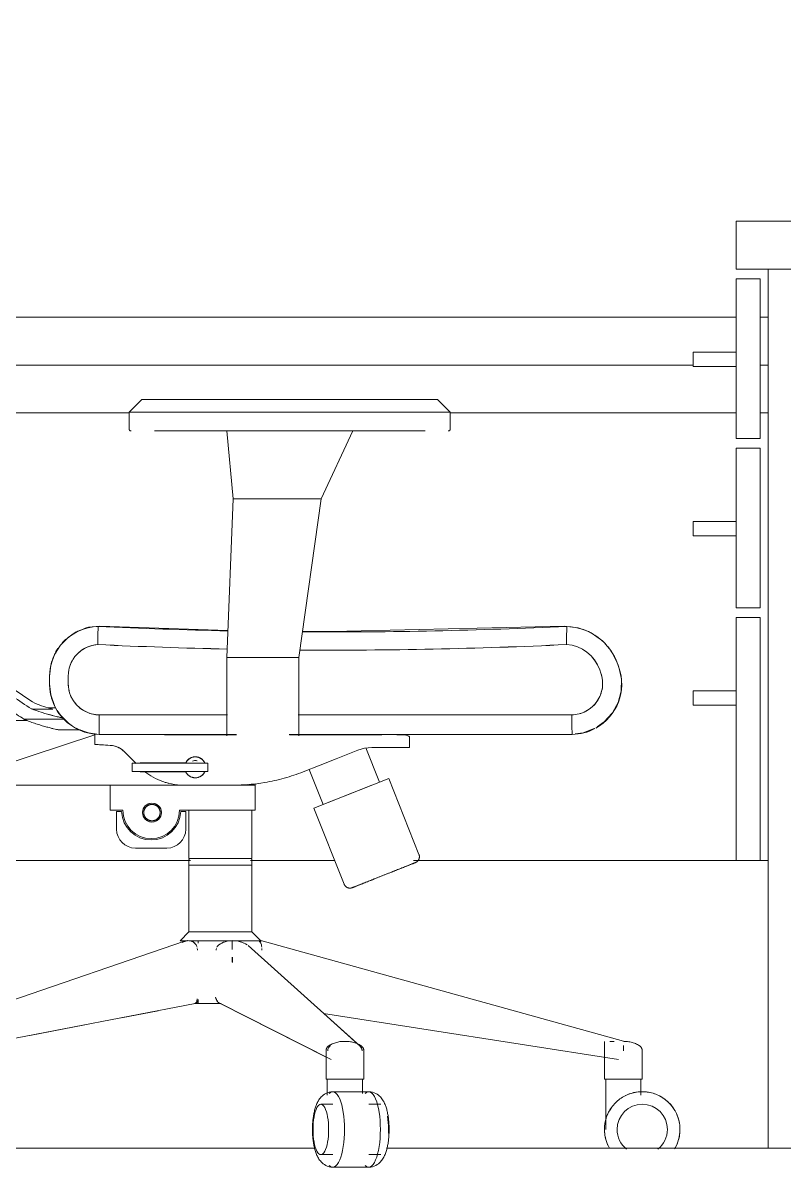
# Model space of a CAD drawing. Header units: millimetres. Extents: x -12186 to 152825, y -4386 to 9463.
# Drawn here: x 47400 to 48005, y 14 to 924 of the extents above; entities that cross this region are included whole.
import ezdxf

# ---------------------------------------------------------------- set-up
doc = ezdxf.new("R2010")
doc.units = ezdxf.units.MM
for name, color, linetype, lineweight in [('A-FLOR', 192, 'Continuous', 9), ('G-IMPT', 8, 'Continuous', 5), ('I-FURN', 30, 'Continuous', 5)]:
    doc.layers.add(name, color=color, linetype=linetype, lineweight=lineweight)

# ---------------------------------------------------------------- blocks, each defined once
blk = doc.blocks.new('Office_Desk_861 - 12ZDSK07_dwg-1042884-Section B-B')
at = {"layer": 'G-IMPT'}
for p, q in [((1234.67, 766.61), (472.67, 766.61)), ((472.67, 766.61), (472.67, 728.51)), ((1234.67, 766.61), (472.67, 766.61)), ((472.67, 728.51), (472.67, 766.61)), ((1234.67, 728.51), (472.67, 728.51)), ((491.72, 720.98), (472.67, 720.98)), ((472.67, 593.97), (472.67, 720.98)), ((491.72, 720.98), (472.67, 720.98)), ((472.67, 593.97), (472.67, 720.98)), ((491.72, 720.98), (491.72, 593.97)), ((498.06, 728.51), (498.06, 30)), ((498.06, 30), (498.06, 728.51)), ((472.67, 690.41), (-167.58, 690.41)), ((-167.58, 690.41), (472.67, 690.41)), ((498.06, 690.41), (491.72, 690.41)), ((491.72, 690.41), (498.06, 690.41)), ((438.5, 651.27), (438.5, 662.67)), ((472.67, 662.67), (438.5, 662.67)), ((438.5, 652.31), (-156.96, 652.31)), ((438.5, 651.27), (472.67, 651.27)), ((498.06, 652.31), (491.72, 652.31)), ((-102.1, 614.3), (-9.44, 614.3)), ((245.56, 614.3), (472.67, 614.3)), ((491.72, 614.3), (498.06, 614.3)), ((491.72, 593.97), (472.67, 593.97)), ((491.72, 593.97), (472.67, 593.97)), ((491.72, 586.35), (472.67, 586.35)), ((472.67, 459.37), (472.67, 586.35)), ((491.72, 586.35), (472.67, 586.35)), ((472.67, 459.37), (472.67, 586.35)), ((491.72, 586.35), (491.72, 459.37)), ((438.5, 528.04), (472.67, 528.04)), ((438.5, 528.04), (438.5, 516.67)), ((472.67, 516.67), (438.5, 516.67)), ((472.67, 459.37), (491.72, 459.37)), ((491.72, 459.37), (472.67, 459.37)), ((491.72, 451.75), (472.67, 451.75)), ((472.67, 258.69), (472.67, 451.75)), ((491.72, 451.75), (472.67, 451.75)), ((472.67, 258.69), (472.67, 451.75)), ((491.72, 451.75), (491.72, 258.69)), ((438.5, 382.04), (438.5, 393.41)), ((472.67, 393.41), (438.5, 393.41)), ((438.5, 382.04), (472.67, 382.04)), ((-102.09, 258.69), (39.28, 258.69)), ((86.84, 258.69), (153.81, 258.69)), ((216.34, 258.69), (472.67, 258.69)), ((491.72, 258.69), (472.67, 258.69)), ((491.72, 258.69), (472.67, 258.69)), ((491.72, 258.69), (498.06, 258.69)), ((498.06, 30), (523.36, 30))]:
    blk.add_line(p, q, dxfattribs=at)
blk = doc.blocks.new('Office_Desk_861 - Office_Desk_861-1042890-Section B-B')
blk.add_blockref('Office_Desk_861 - 12ZDSK07_dwg-1042884-Section B-B', (0, 0))
blk = doc.blocks.new('CHR01 - Operating Chair - CHR01 - Operating Chair-942209-Section B-B')
at = {"layer": 'I-FURN'}
for p, q in [((0.56, 625), (-9.44, 615)), ((0.56, 625), (-9.44, 615)), ((0.9, 625), (0.56, 625)), ((0.9, 625), (0.56, 625)), ((0.9, 625), (0.56, 625)), ((10.56, 625), (0.56, 625)), ((10.56, 625), (225.56, 625)), ((235.56, 625), (225.56, 625)), ((235.56, 625), (235.22, 625)), ((235.56, 625), (235.22, 625)), ((235.56, 625), (235.22, 625)), ((245.56, 615), (235.56, 625)), ((-9.44, 615), (-9.44, 601.5)), ((-9.44, 615), (10.56, 615)), ((225.56, 615), (10.56, 615)), ((225.56, 615), (245.56, 615)), ((245.56, 601.5), (245.56, 615)), ((10.56, 600), (225.56, 600)), ((68.06, 600), (73.06, 546.06)), ((143.06, 546.06), (168.21, 600)), ((73.06, 546.1), (68.06, 420)), ((78.06, 546.1), (73.06, 546.1)), ((73.06, 546.06), (78.06, 546.06)), ((78.06, 546.1), (138.06, 546.1)), ((138.06, 546.06), (78.06, 546.06)), ((125.44, 420), (143.06, 546.1)), ((143.06, 546.1), (138.06, 546.1)), ((138.06, 546.06), (143.06, 546.06)), ((-32.76, 445), (68.96, 441.51)), ((120.44, 420), (73.06, 420)), ((73.06, 420), (120.44, 420)), ((365.23, 407.67), (364.35, 410.17)), ((364.37, 410.16), (365.24, 407.67)), ((378.6, 414.84), (379.47, 412.33)), ((379.57, 412.06), (378.69, 414.57)), ((-72.76, 399.14), (-72.76, 405)), ((-72.68, 404.73), (-72.68, 398.89)), ((-57.85, 405.26), (-57.85, 399.4)), ((-57.84, 399.41), (-57.84, 405.28)), ((365.68, 406.26), (365.52, 406.78)), ((-56.76, 392.04), (-56.6, 391.52)), ((-86.39, 379.04), (-70.09, 379.04)), ((-67.68, 380), (-73.38, 380)), ((-33.29, 369.81), (-33.27, 374.38)), ((-33.27, 374.38), (68.59, 374.38)), ((68.59, 374.38), (-33.27, 374.38)), ((124.91, 374.38), (342.07, 374.38)), ((342.08, 374.38), (124.91, 374.38)), ((-162.91, 370), (-90.7, 370)), ((-93.24, 371.11), (-60.95, 371.11)), ((-60.95, 371.11), (-93.13, 371.11)), ((-33.29, 365.56), (-33.29, 369.81)), ((-33.26, 361.85), (-33.29, 365.56)), ((-36.79, 358.57), (-113.32, 333.53)), ((-65.35, 362.48), (-48.35, 362.48)), ((-36.79, 359.59), (-36.79, 350.93)), ((-36.79, 358.57), (-36.79, 350.93)), ((-33.22, 358.87), (-33.26, 361.85)), ((-33.22, 358.87), (75.82, 358.87)), ((26.05, 358.57), (39.72, 358.57)), ((39.72, 358.57), (75.87, 358.57)), ((68.06, 357.8), (68.06, 359.44)), ((117.69, 358.87), (342.38, 358.87)), ((117.89, 358.57), (154.91, 358.57)), ((125.44, 359.44), (125.44, 357.8)), ((154.91, 358.57), (190.28, 358.57)), ((191.21, 358.57), (190.28, 358.57)), ((191.21, 358.57), (190.28, 358.57)), ((203.21, 358.57), (208.21, 358.57)), ((208.38, 358.57), (208.21, 358.57)), ((208.55, 358.57), (208.21, 358.57)), ((213.21, 348.57), (213.21, 357.13)), ((172.12, 346.45), (154.91, 339.6)), ((189.3, 320.99), (178.51, 348.12)), ((190.28, 348.57), (183.2, 348.57)), ((190.28, 348.57), (200.6, 348.57)), ((208.21, 348.57), (200.6, 348.57)), ((208.21, 348.57), (213.21, 348.57)), ((212.54, 348.57), (213.21, 348.57)), ((-3.99, 335.83), (-13.52, 345.36)), ((-6.94, 336.08), (-6.94, 329.41)), ((-6.19, 336.08), (-6.94, 336.08)), ((15.06, 336.08), (-6.94, 336.08)), ((-6.94, 329.41), (15.06, 329.41)), ((-6.94, 329.41), (-6.19, 329.41)), ((-0.69, 336.29), (-0.69, 336.08)), ((17.31, 336.29), (-0.69, 336.29)), ((-0.69, 329.41), (-0.69, 329.21)), ((-0.69, 329.21), (17.31, 329.21)), ((7.9, 325.91), (3.05, 329.29)), ((15.06, 336.08), (31.06, 336.08)), ((31.06, 329.41), (15.06, 329.41)), ((35.31, 336.29), (17.31, 336.29)), ((17.31, 329.21), (35.31, 329.21)), ((53.06, 336.08), (31.06, 336.08)), ((31.06, 329.41), (53.06, 329.41)), ((35.31, 336.08), (35.31, 336.29)), ((35.31, 329.21), (35.31, 329.41)), ((53.06, 329.41), (53.06, 336.08)), ((53.06, 336.08), (53.06, 329.41)), ((133.61, 331.13), (144.7, 303.26)), ((90.56, 318.57), (90.56, 319.57)), ((196.73, 323.95), (137.26, 300.3)), ((220.75, 263.55), (196.73, 323.95)), ((33.98, 318.57), (-113.19, 318.57)), ((-24.44, 318.57), (-24.44, 298.57)), ((39.72, 318.57), (33.98, 318.57)), ((73.28, 318.57), (39.72, 318.57)), ((90.56, 318.57), (73.28, 318.57)), ((90.56, 318.57), (73.28, 318.57)), ((90.56, 298.57), (90.56, 318.57)), ((183.2, 318.57), (139.79, 301.31)), ((-24.44, 298.57), (-14.44, 298.57)), ((-15.42, 297.57), (-19.44, 297.57)), ((-19.44, 297.57), (-19.44, 283.57)), ((30.56, 298.57), (90.56, 298.57)), ((35.56, 297.57), (31.54, 297.57)), ((35.56, 283.57), (35.56, 297.57)), ((38.06, 298.57), (38.06, 260.2)), ((88.06, 260.2), (88.06, 298.57)), ((137.26, 300.3), (161.28, 239.9)), ((-4.44, 268.57), (20.56, 268.57)), ((38.06, 260.2), (63.06, 260.2)), ((38.06, 259.2), (38.06, 255)), ((63.06, 260.2), (88.06, 260.2)), ((88.06, 255), (88.06, 259.2)), ((38.06, 255), (38.06, 202.07)), ((38.06, 255), (63.06, 255)), ((63.06, 255), (38.06, 255)), ((63.06, 255), (88.06, 255)), ((63.06, 255), (88.06, 255)), ((88.06, 202.07), (88.06, 255)), ((38.06, 202.07), (30.99, 195)), ((63.06, 202.07), (38.06, 202.07)), ((88.06, 202.07), (63.06, 202.07)), ((95.13, 195), (88.06, 202.07)), ((-198.52, 114.56), (34.48, 194.56)), ((34.48, 194.56), (-198.52, 114.56)), ((30.99, 195), (36.82, 195)), ((38.05, 195), (63.06, 195)), ((45.44, 192.94), (45.44, 195)), ((63.06, 195), (72.86, 195)), ((72.34, 195), (72.34, 187.89)), ((73.08, 195), (95.13, 195)), ((95.06, 195.01), (383.06, 115.01)), ((95.06, 195.01), (95.06, 194.16)), ((84.97, 191.2), (173.96, 111.2)), ((72.34, 181.99), (72.34, 177.93)), ((72.6, 177.77), (72.6, 181.86)), ((45.44, 145), (45.44, 148.23)), ((-189.98, 100.03), (43.02, 145.03)), ((-15.56, 133.72), (13.57, 139.34)), ((42.55, 145), (63.43, 145)), ((63.64, 145), (42.64, 145)), ((61.96, 145.49), (150.95, 100.49)), ((147.12, 102.43), (62.93, 145)), ((144.93, 137.21), (379.18, 100.61)), ((172.45, 112.56), (145.05, 137.19)), ((-88.37, 119.66), (-44.68, 128.09)), ((368.06, 115), (368.06, 85)), ((372.45, 115), (375.77, 115)), ((383.06, 114.96), (383.06, 115.01)), ((383.06, 107.4), (383.06, 111.67)), ((146.94, 107.38), (146.94, 85)), ((146.94, 102.8), (146.94, 85)), ((176.94, 85), (176.94, 107.38)), ((176.94, 85), (176.94, 107.38)), ((398.06, 85), (398.06, 107.38)), ((146.94, 85), (161.94, 85)), ((147.94, 85), (147.94, 72.35)), ((161.94, 85), (176.94, 85)), ((175.94, 73.53), (175.94, 85)), ((368.06, 85), (383.06, 85)), ((369.06, 85), (369.06, 45)), ((383.06, 85), (398.06, 85)), ((397.06, 72.11), (397.06, 85)), ((147.94, 74.17), (146.7, 73.61)), ((180.85, 75), (152.31, 75)), ((180.85, 75), (175.64, 75)), ((152.31, 65), (142.8, 65)), ((190.36, 65), (180.85, 65)), ((142.8, 25), (152.31, 25)), ((180.85, 25), (190.36, 25)), ((152.31, 15), (180.85, 15))]:
    blk.add_line(p, q, dxfattribs=at)
at = {"layer": 'I-FURN', "flags": 128}
for points in [[(-7.94, 600), (-8, 600), (-8.06, 600), (-8.12, 600.01), (-8.18, 600.02), (-8.24, 600.03), (-8.3, 600.04), (-8.36, 600.06), (-8.41, 600.08), (-8.47, 600.1), (-8.52, 600.12), (-8.58, 600.14), (-8.63, 600.17), (-8.69, 600.2), (-8.74, 600.23), (-8.79, 600.26), (-8.84, 600.3), (-8.88, 600.33), (-8.93, 600.37), (-8.97, 600.41), (-9.02, 600.45), (-9.06, 600.5), (-9.1, 600.54), (-9.13, 600.59), (-9.17, 600.64), (-9.2, 600.69), (-9.23, 600.74), (-9.26, 600.79), (-9.29, 600.85), (-9.32, 600.9), (-9.34, 600.96), (-9.36, 601.01), (-9.38, 601.07), (-9.39, 601.13), (-9.41, 601.19), (-9.42, 601.25), (-9.43, 601.3), (-9.43, 601.36), (-9.44, 601.42)], [(-7.94, 600), (-8, 600), (-8.06, 600), (-8.12, 600.01), (-8.18, 600.02), (-8.24, 600.03), (-8.3, 600.04), (-8.36, 600.06), (-8.41, 600.08), (-8.47, 600.1), (-8.52, 600.12), (-8.58, 600.14), (-8.63, 600.17), (-8.69, 600.2), (-8.74, 600.23), (-8.79, 600.26), (-8.84, 600.3), (-8.88, 600.33), (-8.93, 600.37), (-8.97, 600.41), (-9.02, 600.45), (-9.06, 600.5), (-9.1, 600.54), (-9.13, 600.59), (-9.17, 600.64), (-9.2, 600.69), (-9.23, 600.74), (-9.26, 600.79), (-9.29, 600.85), (-9.32, 600.9), (-9.34, 600.96), (-9.36, 601.01), (-9.38, 601.07), (-9.39, 601.13), (-9.41, 601.19), (-9.42, 601.25), (-9.43, 601.3), (-9.43, 601.36), (-9.44, 601.42)], [(245.56, 601.44), (245.55, 601.38), (245.55, 601.32), (245.54, 601.26), (245.53, 601.2), (245.52, 601.14), (245.5, 601.09), (245.48, 601.03), (245.46, 600.97), (245.44, 600.92), (245.42, 600.86), (245.39, 600.81), (245.36, 600.75), (245.33, 600.7), (245.3, 600.65), (245.26, 600.6), (245.23, 600.56), (245.19, 600.51), (245.15, 600.47), (245.1, 600.42), (245.06, 600.38), (245.02, 600.34), (244.97, 600.31), (244.92, 600.27), (244.87, 600.24), (244.82, 600.21), (244.77, 600.18), (244.71, 600.15), (244.66, 600.12), (244.6, 600.1), (244.55, 600.08), (244.49, 600.06), (244.43, 600.05), (244.37, 600.03), (244.31, 600.02), (244.26, 600.01), (244.2, 600.01), (244.14, 600), (244.08, 600), (244.06, 600)], [(245.56, 601.44), (245.55, 601.38), (245.55, 601.32), (245.54, 601.26), (245.53, 601.2), (245.52, 601.14), (245.5, 601.09), (245.48, 601.03), (245.46, 600.97), (245.44, 600.92), (245.42, 600.86), (245.39, 600.81), (245.36, 600.75), (245.33, 600.7), (245.3, 600.65), (245.26, 600.6), (245.23, 600.56), (245.19, 600.51), (245.15, 600.47), (245.1, 600.42), (245.06, 600.38), (245.02, 600.34), (244.97, 600.31), (244.92, 600.27), (244.87, 600.24), (244.82, 600.21), (244.77, 600.18), (244.71, 600.15), (244.66, 600.12), (244.6, 600.1), (244.55, 600.08), (244.49, 600.06), (244.43, 600.05), (244.37, 600.03), (244.31, 600.02), (244.26, 600.01), (244.2, 600.01), (244.14, 600), (244.08, 600), (244.06, 600)], [(-72.76, 405), (-71.76, 413.9), (-68.8, 422.36), (-64.04, 429.94), (-57.7, 436.27), (-50.12, 441.04), (-41.66, 444), (-32.76, 445)], [(128.4, 440.7), (151.68, 440.63), (336.11, 445)], [(336.11, 445), (347.11, 443.64), (355.34, 440.68)], [(355.59, 440.56), (357.45, 439.62), (366.48, 433.21), (368.93, 430.78)], [(370.7, 428.79), (373.68, 424.78), (378.6, 414.84)], [(68.06, 420), (68.06, 400.54), (68.06, 388.67), (68.06, 381.18), (68.06, 375.89), (68.06, 371.97), (68.06, 369.09), (68.06, 366.85), (68.06, 365.04), (68.06, 363.53), (68.06, 362.18), (68.06, 360.86), (68.06, 359.44), (68.06, 357.8)], [(68.06, 366.62), (68.06, 368.32), (68.06, 370.05), (68.06, 371.93), (68.06, 374.06), (68.06, 376.51), (68.06, 379.18), (68.06, 381.78), (68.06, 384.71), (68.06, 389.79), (68.06, 400.72), (68.06, 420)], [(68.06, 420), (68.23, 420), (68.73, 420), (69.52, 420), (70.56, 420), (71.77, 420), (73.06, 420)], [(120.44, 420), (121.74, 420), (122.94, 420), (123.98, 420), (124.77, 420), (125.27, 420), (125.44, 420)], [(125.44, 357.8), (125.44, 359.44), (125.44, 360.86), (125.44, 362.18), (125.44, 363.53), (125.44, 365.04), (125.44, 366.85), (125.44, 369.09), (125.44, 371.97), (125.44, 375.89), (125.44, 381.18), (125.44, 388.67), (125.44, 400.54), (125.44, 420)], [(125.44, 420), (125.44, 400.72), (125.44, 389.79), (125.44, 384.71), (125.44, 381.78), (125.44, 379.18), (125.44, 376.51), (125.44, 374.06), (125.44, 371.93), (125.44, 370.05), (125.44, 368.32), (125.44, 366.62)], [(379.47, 412.33), (381.52, 403.04), (381.32, 393.53)], [(-67.72, 379.7), (-68.8, 381.78), (-71.76, 390.24), (-72.76, 399.14)], [(381.28, 393.26), (378.87, 384.34), (374.65, 376.45)], [(-54.46, 365.54), (-57.7, 367.86), (-64.04, 374.2), (-66.66, 377.9)], [(374.22, 375.83), (367.94, 368.94), (362.23, 364.8)], [(-35.16, 359.21), (-41.66, 360.14), (-50.12, 363.1), (-51.65, 363.88)], [(359.98, 363.55), (351.16, 360.27), (344.91, 359.27)], [(-13.52, 345.36), (-14.86, 346.56), (-16.32, 347.61)], [(183.2, 348.57), (177.56, 348.03), (172.12, 346.45)], [(43.06, 341.08), (42.73, 341.07), (42.39, 341.05), (42.06, 341.02), (41.73, 340.97), (41.4, 340.91), (41.08, 340.84), (40.76, 340.75), (40.44, 340.65), (40.12, 340.54), (39.82, 340.42), (39.51, 340.28), (39.21, 340.13), (38.92, 339.97), (38.63, 339.8), (38.36, 339.62), (38.08, 339.43), (37.82, 339.22), (37.57, 339.01), (37.32, 338.78), (37.08, 338.55), (36.86, 338.31), (36.64, 338.05), (36.43, 337.79), (36.24, 337.52), (36.05, 337.25), (35.88, 336.96), (35.71, 336.67), (35.56, 336.37), (35.42, 336.07)], [(50.63, 336.21), (50.49, 336.51), (50.33, 336.81), (50.17, 337.09), (49.99, 337.37), (49.79, 337.65), (49.59, 337.91), (49.38, 338.17), (49.16, 338.42), (48.93, 338.66), (48.69, 338.89), (48.44, 339.11), (48.18, 339.32), (47.91, 339.52), (47.64, 339.71), (47.35, 339.88), (47.07, 340.05), (46.77, 340.2), (46.47, 340.35), (46.16, 340.48), (45.85, 340.59), (45.53, 340.7), (45.21, 340.79), (44.89, 340.87), (44.56, 340.94), (44.24, 340.99), (43.9, 341.03), (43.57, 341.06), (43.24, 341.07), (43.06, 341.08)], [(154.91, 339.6), (142.18, 334.54), (128.7, 329.18)], [(35.48, 329.28), (35.63, 328.98), (35.79, 328.68), (35.95, 328.4), (36.13, 328.12), (36.32, 327.84), (36.53, 327.58), (36.74, 327.32), (36.96, 327.07), (37.19, 326.83), (37.43, 326.6), (37.68, 326.38), (37.94, 326.17), (38.21, 325.97), (38.48, 325.78), (38.76, 325.61), (39.05, 325.44), (39.35, 325.29), (39.65, 325.14), (39.96, 325.01), (40.27, 324.9), (40.58, 324.79), (40.9, 324.7), (41.23, 324.62), (41.55, 324.55), (41.88, 324.5), (42.21, 324.46), (42.55, 324.43), (42.88, 324.42), (43.06, 324.41)], [(43.06, 324.41), (43.39, 324.42), (43.73, 324.44), (44.06, 324.47), (44.39, 324.52), (44.71, 324.58), (45.04, 324.65), (45.36, 324.74), (45.68, 324.84), (45.99, 324.95), (46.3, 325.07), (46.61, 325.21), (46.91, 325.36), (47.2, 325.52), (47.48, 325.69), (47.76, 325.87), (48.03, 326.06), (48.3, 326.27), (48.55, 326.48), (48.8, 326.71), (49.04, 326.94), (49.26, 327.18), (49.48, 327.44), (49.69, 327.7), (49.88, 327.97), (50.07, 328.24), (50.24, 328.53), (50.41, 328.82), (50.56, 329.12), (50.7, 329.42)], [(8.68, 303.26), (8.42, 303.26), (8.16, 303.24), (7.91, 303.22), (7.65, 303.18), (7.39, 303.13), (7.14, 303.08), (6.89, 303.01), (6.64, 302.93), (6.39, 302.85), (6.15, 302.75), (5.92, 302.64), (5.68, 302.53), (5.45, 302.4), (5.23, 302.27), (5.01, 302.13), (4.8, 301.98), (4.6, 301.82), (4.4, 301.65), (4.21, 301.47), (4.02, 301.29), (3.84, 301.1), (3.67, 300.9), (3.51, 300.7), (3.36, 300.49), (3.21, 300.28), (3.08, 300.05), (2.95, 299.83), (2.83, 299.59), (2.73, 299.36), (2.63, 299.12), (2.54, 298.87), (2.46, 298.63), (2.39, 298.38), (2.33, 298.12), (2.28, 297.87), (2.24, 297.61), (2.21, 297.35), (2.19, 297.09), (2.18, 296.83), (2.19, 296.57), (2.2, 296.31), (2.22, 296.05), (2.26, 295.8), (2.3, 295.54), (2.35, 295.29), (2.42, 295.03), (2.49, 294.79), (2.58, 294.54), (2.67, 294.3), (2.77, 294.06), (2.89, 293.82), (3.01, 293.59), (3.14, 293.37), (3.28, 293.15), (3.43, 292.94), (3.59, 292.73), (3.75, 292.53), (3.92, 292.34), (4.11, 292.15), (4.29, 291.97), (4.49, 291.8), (4.69, 291.63), (4.9, 291.48), (5.11, 291.33), (5.33, 291.19), (5.56, 291.06), (5.79, 290.94), (6.02, 290.83), (6.26, 290.73), (6.51, 290.64), (6.75, 290.56), (7, 290.48), (7.26, 290.42), (7.51, 290.37), (7.77, 290.33), (8.03, 290.3), (8.28, 290.28), (8.54, 290.26), (8.68, 290.26)], [(8.68, 290.26), (8.94, 290.27), (9.2, 290.28), (9.46, 290.31), (9.72, 290.35), (9.98, 290.39), (10.23, 290.45), (10.48, 290.52), (10.73, 290.59), (10.97, 290.68), (11.22, 290.78), (11.45, 290.88), (11.69, 291), (11.91, 291.12), (12.14, 291.26), (12.35, 291.4), (12.57, 291.55), (12.77, 291.71), (12.97, 291.88), (13.16, 292.05), (13.35, 292.23), (13.52, 292.42), (13.69, 292.62), (13.86, 292.83), (14.01, 293.04), (14.15, 293.25), (14.29, 293.47), (14.42, 293.7), (14.54, 293.93), (14.64, 294.17), (14.74, 294.41), (14.83, 294.65), (14.91, 294.9), (14.98, 295.15), (15.04, 295.4), (15.09, 295.66), (15.13, 295.92), (15.16, 296.17), (15.18, 296.43), (15.18, 296.69), (15.18, 296.95), (15.17, 297.21), (15.15, 297.47), (15.11, 297.73), (15.07, 297.99), (15.01, 298.24), (14.95, 298.49), (14.88, 298.74), (14.79, 298.99), (14.7, 299.23), (14.59, 299.47), (14.48, 299.7), (14.36, 299.93), (14.23, 300.16), (14.09, 300.38), (13.94, 300.59), (13.78, 300.8), (13.62, 301), (13.44, 301.19), (13.26, 301.38), (13.07, 301.56), (12.88, 301.73), (12.68, 301.89), (12.47, 302.05), (12.26, 302.19), (12.04, 302.33), (11.81, 302.46), (11.58, 302.58), (11.34, 302.69), (11.11, 302.8), (10.86, 302.89), (10.62, 302.97), (10.37, 303.04), (10.11, 303.1), (9.86, 303.16), (9.6, 303.2), (9.34, 303.23), (9.08, 303.25), (8.82, 303.26), (8.68, 303.26)], [(38.06, 259.2), (38.06, 259.24), (38.06, 259.28), (38.07, 259.32), (38.07, 259.36), (38.08, 259.4), (38.09, 259.43), (38.1, 259.47), (38.11, 259.51), (38.12, 259.55), (38.14, 259.59), (38.15, 259.62), (38.17, 259.66), (38.19, 259.69), (38.21, 259.73), (38.23, 259.76), (38.26, 259.79), (38.28, 259.83), (38.31, 259.86), (38.33, 259.89), (38.36, 259.91), (38.39, 259.94), (38.42, 259.97), (38.45, 259.99), (38.49, 260.02), (38.52, 260.04), (38.55, 260.06), (38.59, 260.08), (38.62, 260.1), (38.66, 260.11), (38.7, 260.13), (38.73, 260.14), (38.77, 260.15), (38.81, 260.17), (38.85, 260.17), (38.89, 260.18), (38.93, 260.19), (38.97, 260.19), (39.01, 260.2), (39.05, 260.2), (39.06, 260.2)], [(39.06, 260.2), (39.08, 260.2), (39.14, 260.2), (39.23, 260.2), (39.37, 260.2), (39.54, 260.2), (39.75, 260.2), (39.99, 260.2), (40.28, 260.2)], [(63.06, 260.2), (62.1, 260.2), (61.14, 260.2), (60.19, 260.2), (59.24, 260.2), (58.29, 260.2), (57.35, 260.2), (56.43, 260.2), (55.51, 260.2), (54.6, 260.2), (53.71, 260.2), (52.84, 260.2), (51.98, 260.2), (51.13, 260.2), (50.31, 260.2), (49.51, 260.2), (48.73, 260.2), (47.97, 260.2), (47.23, 260.2), (46.53, 260.2), (45.84, 260.2), (45.19, 260.2), (44.56, 260.2), (43.97, 260.2), (43.4, 260.2), (42.86, 260.2), (42.36, 260.2), (41.89, 260.2), (41.46, 260.2), (41.06, 260.2), (40.69, 260.2), (40.36, 260.2), (40.07, 260.2), (39.81, 260.2), (39.59, 260.2), (39.41, 260.2), (39.26, 260.2), (39.16, 260.2), (39.09, 260.2), (39.06, 260.2)], [(87.06, 260.2), (87.04, 260.2), (86.98, 260.2), (86.89, 260.2), (86.75, 260.2), (86.58, 260.2), (86.37, 260.2), (86.12, 260.2), (85.84, 260.2), (85.52, 260.2), (85.16, 260.2), (84.77, 260.2), (84.35, 260.2), (83.89, 260.2), (83.39, 260.2), (82.87, 260.2), (82.31, 260.2), (81.72, 260.2), (81.1, 260.2), (80.46, 260.2), (79.78, 260.2), (79.08, 260.2), (78.35, 260.2), (77.6, 260.2), (76.82, 260.2), (76.03, 260.2), (75.21, 260.2), (74.37, 260.2), (73.52, 260.2), (72.64, 260.2), (71.76, 260.2), (70.85, 260.2), (69.94, 260.2), (69.02, 260.2), (68.08, 260.2), (67.14, 260.2), (66.19, 260.2), (65.24, 260.2), (64.28, 260.2), (63.32, 260.2), (63.06, 260.2)], [(86.05, 260.2), (86.31, 260.2), (86.53, 260.2), (86.71, 260.2), (86.85, 260.2), (86.96, 260.2), (87.03, 260.2), (87.06, 260.2)], [(87.06, 260.2), (87.1, 260.2), (87.14, 260.19), (87.18, 260.19), (87.22, 260.18), (87.26, 260.18), (87.3, 260.17), (87.34, 260.16), (87.37, 260.15), (87.41, 260.13), (87.45, 260.12), (87.49, 260.1), (87.52, 260.08), (87.56, 260.06), (87.59, 260.04), (87.62, 260.02), (87.66, 260), (87.69, 259.97), (87.72, 259.95), (87.75, 259.92), (87.78, 259.89), (87.8, 259.86), (87.83, 259.83), (87.86, 259.8), (87.88, 259.77), (87.9, 259.74), (87.92, 259.7), (87.94, 259.67), (87.96, 259.63), (87.98, 259.6), (87.99, 259.56), (88.01, 259.52), (88.02, 259.48), (88.03, 259.45), (88.04, 259.41), (88.04, 259.37), (88.05, 259.33), (88.06, 259.29), (88.06, 259.25), (88.06, 259.21), (88.06, 259.2)], [(167.77, 237.1), (167.79, 237.11), (167.85, 237.13), (167.95, 237.17), (168.09, 237.23), (168.27, 237.3), (168.49, 237.39), (168.75, 237.49), (169.05, 237.61), (169.38, 237.74), (169.75, 237.89), (170.16, 238.05), (170.61, 238.23), (171.09, 238.42), (171.61, 238.63), (172.16, 238.84), (172.74, 239.08), (173.35, 239.32), (174, 239.58), (174.68, 239.85), (175.38, 240.13), (176.12, 240.42), (176.88, 240.72), (177.66, 241.03), (178.47, 241.36), (179.31, 241.69), (180.16, 242.03), (181.04, 242.38), (181.93, 242.73), (182.84, 243.09), (183.77, 243.46), (184.71, 243.84), (185.67, 244.22), (186.64, 244.6), (187.61, 244.99), (188.6, 245.38), (189.59, 245.78), (190.59, 246.17), (191.59, 246.57), (192.59, 246.97), (193.59, 247.37), (194.6, 247.77), (195.6, 248.17), (196.59, 248.56), (197.58, 248.95), (198.56, 249.35), (199.54, 249.73), (200.5, 250.11), (201.45, 250.49), (202.38, 250.86), (203.3, 251.23), (204.21, 251.59), (205.09, 251.94), (205.96, 252.29), (206.8, 252.62), (207.63, 252.95), (208.43, 253.27), (209.2, 253.58), (209.95, 253.87), (210.67, 254.16), (211.36, 254.43), (212.03, 254.7), (212.66, 254.95), (213.26, 255.19), (213.83, 255.41), (214.36, 255.63), (214.86, 255.83), (215.33, 256.01), (215.75, 256.18), (216.15, 256.34), (216.5, 256.48), (216.82, 256.6), (217.1, 256.72), (217.34, 256.81), (217.54, 256.89), (217.7, 256.95), (217.82, 257), (217.9, 257.04), (217.95, 257.05), (217.95, 257.05)], [(217.95, 257.05), (217.93, 257.05), (217.87, 257.02), (217.77, 256.98), (217.63, 256.93), (217.45, 256.86), (217.23, 256.77), (216.97, 256.67), (216.68, 256.55), (216.34, 256.42), (215.97, 256.27), (215.56, 256.1), (215.12, 255.93), (214.64, 255.74), (214.12, 255.53), (213.57, 255.31), (212.99, 255.08), (212.37, 254.84), (211.72, 254.58), (211.05, 254.31), (210.34, 254.03), (209.61, 253.74), (208.85, 253.43), (208.06, 253.12), (207.25, 252.8), (206.42, 252.47), (205.56, 252.13), (204.69, 251.78), (203.79, 251.42), (202.88, 251.06), (201.95, 250.69), (201.01, 250.32), (200.06, 249.94), (199.09, 249.55), (198.11, 249.17), (197.13, 248.77), (196.13, 248.38), (195.14, 247.98), (194.14, 247.59), (193.13, 247.19), (192.13, 246.79), (191.13, 246.39), (190.13, 245.99), (189.13, 245.6), (188.14, 245.2), (187.16, 244.81), (186.19, 244.43), (185.23, 244.04), (184.28, 243.67), (183.34, 243.29), (182.42, 242.93), (181.52, 242.57), (180.63, 242.22), (179.77, 241.87), (178.92, 241.53), (178.1, 241.21), (177.3, 240.89), (176.52, 240.58), (175.78, 240.28), (175.05, 240), (174.36, 239.72), (173.7, 239.46), (173.07, 239.21), (172.47, 238.97), (171.9, 238.74), (171.36, 238.53), (170.86, 238.33), (170.4, 238.15), (169.97, 237.98), (169.58, 237.82), (169.22, 237.68), (168.91, 237.55), (168.63, 237.44), (168.39, 237.35), (168.19, 237.27), (168.02, 237.2), (167.9, 237.15), (167.82, 237.12), (167.78, 237.1), (167.77, 237.1)], [(220.75, 263.55), (220.82, 263.36), (220.88, 263.17), (220.94, 262.98), (220.99, 262.78), (221.02, 262.59), (221.06, 262.39), (221.08, 262.19), (221.1, 261.99), (221.1, 261.79), (221.1, 261.59), (221.09, 261.39), (221.08, 261.19), (221.05, 261), (221.02, 260.8), (220.98, 260.6), (220.93, 260.41), (220.88, 260.22), (220.82, 260.03), (220.74, 259.84), (220.67, 259.65), (220.58, 259.47), (220.49, 259.3), (220.39, 259.12), (220.28, 258.95), (220.17, 258.79), (220.05, 258.63), (219.92, 258.47), (219.79, 258.32), (219.65, 258.18), (219.51, 258.04), (219.36, 257.91), (219.21, 257.78), (219.05, 257.66), (218.88, 257.54), (218.71, 257.44), (218.54, 257.34), (218.37, 257.24), (218.19, 257.15), (218, 257.07), (217.95, 257.05)], [(167.77, 237.1), (167.59, 237.03), (167.4, 236.97), (167.2, 236.91), (167.01, 236.87), (166.81, 236.83), (166.62, 236.8), (166.42, 236.77), (166.22, 236.76), (166.02, 236.75), (165.82, 236.75), (165.62, 236.76), (165.42, 236.77), (165.22, 236.8), (165.02, 236.83), (164.83, 236.87), (164.63, 236.92), (164.44, 236.97), (164.25, 237.04), (164.06, 237.11), (163.88, 237.19), (163.7, 237.27), (163.52, 237.36), (163.35, 237.46), (163.18, 237.57), (163.01, 237.68), (162.85, 237.8), (162.7, 237.93), (162.55, 238.06), (162.4, 238.2), (162.26, 238.34), (162.13, 238.49), (162, 238.65), (161.88, 238.81), (161.77, 238.97), (161.66, 239.14), (161.56, 239.31), (161.47, 239.49), (161.38, 239.67), (161.3, 239.85), (161.28, 239.9)], [(146.94, 107.38), (146.95, 107.58), (146.96, 107.78), (146.98, 107.98), (147.01, 108.18), (147.04, 108.38), (147.09, 108.57), (147.14, 108.76), (147.2, 108.96), (147.27, 109.14), (147.34, 109.33), (147.42, 109.51), (147.51, 109.69), (147.61, 109.87), (147.71, 110.04), (147.82, 110.21), (147.93, 110.37), (148.06, 110.53), (148.19, 110.68), (148.32, 110.83), (148.46, 110.97), (148.61, 111.11), (148.76, 111.24), (148.92, 111.36), (149.08, 111.48), (149.24, 111.59), (149.36, 111.66)], [(149.36, 111.66), (150.16, 112.12), (150.98, 112.56), (151.82, 112.95), (152.67, 113.32), (153.53, 113.65), (154.41, 113.94), (155.3, 114.2), (156.2, 114.42), (157.11, 114.61), (158.02, 114.76), (158.94, 114.88), (159.86, 114.95), (160.79, 114.99), (161.33, 115)], [(162.56, 115), (163.48, 114.98), (164.41, 114.93), (165.33, 114.83), (166.24, 114.7), (167.16, 114.54), (168.06, 114.34), (168.95, 114.1), (169.84, 113.82), (170.71, 113.52), (171.57, 113.17), (172.42, 112.79), (173.25, 112.38), (174.06, 111.94), (174.53, 111.66)], [(174.53, 111.66), (174.7, 111.56), (174.86, 111.44), (175.02, 111.32), (175.18, 111.2), (175.33, 111.06), (175.47, 110.92), (175.61, 110.78), (175.75, 110.63), (175.87, 110.48), (175.99, 110.32), (176.11, 110.15), (176.22, 109.98), (176.32, 109.81), (176.41, 109.63), (176.5, 109.45), (176.57, 109.27), (176.65, 109.08), (176.71, 108.89), (176.77, 108.7), (176.82, 108.51), (176.86, 108.31), (176.89, 108.12), (176.92, 107.92), (176.93, 107.72), (176.94, 107.52), (176.94, 107.38)], [(174.53, 111.66), (174.7, 111.56), (174.86, 111.44), (175.02, 111.32), (175.18, 111.2), (175.33, 111.06), (175.47, 110.92), (175.61, 110.78), (175.75, 110.63), (175.87, 110.48), (175.99, 110.32), (176.11, 110.15), (176.22, 109.98), (176.32, 109.81), (176.41, 109.63), (176.5, 109.45), (176.57, 109.27), (176.65, 109.08), (176.71, 108.89), (176.77, 108.7), (176.82, 108.51), (176.86, 108.31), (176.89, 108.12), (176.92, 107.92), (176.93, 107.72), (176.94, 107.52), (176.94, 107.38)], [(383.67, 115), (384.6, 114.98), (385.52, 114.93), (386.44, 114.83), (387.36, 114.7), (388.27, 114.54), (389.17, 114.34), (390.07, 114.1), (390.95, 113.82), (391.83, 113.52), (392.69, 113.17), (393.53, 112.79), (394.36, 112.38), (395.17, 111.94), (395.65, 111.66)], [(395.65, 111.66), (395.81, 111.56), (395.98, 111.44), (396.14, 111.32), (396.29, 111.2), (396.44, 111.06), (396.59, 110.92), (396.73, 110.78), (396.86, 110.63), (396.99, 110.48), (397.11, 110.32), (397.22, 110.15), (397.33, 109.98), (397.43, 109.81), (397.52, 109.63), (397.61, 109.45), (397.69, 109.27), (397.76, 109.08), (397.83, 108.89), (397.88, 108.7), (397.93, 108.51), (397.97, 108.31), (398.01, 108.12), (398.03, 107.92), (398.05, 107.72), (398.06, 107.52), (398.06, 107.38)], [(152.31, 75), (150.78, 74.9), (149.31, 74.62), (147.94, 74.17), (146.7, 73.61), (145.6, 72.96), (144.64, 72.27), (143.79, 71.54), (143.06, 70.8), (142.41, 70.06), (141.83, 69.32), (141.32, 68.58), (140.86, 67.84), (140.44, 67.11), (140.06, 66.37), (139.71, 65.62), (139.39, 64.88), (139.09, 64.12), (138.81, 63.36), (138.55, 62.59), (138.3, 61.81), (138.08, 61.02), (137.86, 60.22), (137.66, 59.41), (137.48, 58.58), (137.3, 57.75), (137.14, 56.91), (137, 56.06), (136.86, 55.19), (136.74, 54.32), (136.63, 53.44), (136.52, 52.55), (136.44, 51.66), (136.36, 50.75), (136.29, 49.84), (136.24, 48.93), (136.19, 48.01), (136.16, 47.09), (136.14, 46.17), (136.13, 45.25), (136.13, 45)], [(180.85, 75), (182.38, 74.9), (183.85, 74.62), (185.22, 74.17), (186.46, 73.61), (187.56, 72.96)], [(180.85, 75), (182.38, 74.9), (183.85, 74.62), (185.22, 74.17), (186.46, 73.61), (187.56, 72.96), (188.52, 72.27), (189.37, 71.54), (190.1, 70.8), (190.75, 70.06), (191.33, 69.32), (191.84, 68.58), (192.3, 67.84), (192.72, 67.11), (193.1, 66.37), (193.45, 65.62), (193.77, 64.88), (194.07, 64.12), (194.35, 63.36), (194.61, 62.59), (194.86, 61.81), (195.09, 61.02), (195.3, 60.22), (195.5, 59.41), (195.68, 58.58), (195.86, 57.75), (196.02, 56.91), (196.16, 56.06), (196.3, 55.19), (196.42, 54.32), (196.53, 53.44), (196.64, 52.55), (196.72, 51.66), (196.8, 50.75), (196.87, 49.84), (196.92, 48.93), (196.97, 48.01), (197, 47.09), (197.02, 46.17), (197.03, 45.25), (197.03, 45)], [(428.06, 45), (428.04, 46.2), (427.96, 47.4), (427.84, 48.59), (427.68, 49.78), (427.46, 50.96), (427.2, 52.13), (426.89, 53.29), (426.54, 54.44), (426.14, 55.57), (425.69, 56.68), (425.2, 57.78), (424.67, 58.85), (424.09, 59.91), (423.48, 60.94), (422.82, 61.94), (422.12, 62.92), (421.39, 63.86), (420.61, 64.78), (419.8, 65.67), (418.96, 66.52), (418.08, 67.34), (417.17, 68.12), (416.23, 68.87), (415.27, 69.58), (414.27, 70.24), (413.25, 70.87), (412.2, 71.46), (411.13, 72), (410.04, 72.5), (408.93, 72.96), (407.8, 73.37), (406.66, 73.74), (405.5, 74.06), (404.34, 74.34), (403.16, 74.56), (401.97, 74.74), (400.78, 74.88), (399.58, 74.96), (398.38, 75), (397.18, 74.99), (395.98, 74.93), (394.79, 74.82), (393.6, 74.67), (392.42, 74.46), (391.24, 74.22), (390.08, 73.92), (388.93, 73.58), (387.79, 73.19), (386.68, 72.76), (385.58, 72.28), (384.49, 71.76), (383.43, 71.19), (382.4, 70.59), (381.39, 69.94), (380.4, 69.25), (379.45, 68.53), (378.52, 67.77), (377.63, 66.97), (376.77, 66.13), (375.94, 65.26), (375.14, 64.36), (374.39, 63.43), (373.67, 62.47), (372.99, 61.48), (372.35, 60.47), (371.75, 59.42), (371.2, 58.36), (370.69, 57.28), (370.22, 56.17), (369.79, 55.05), (369.41, 53.91), (369.08, 52.76), (368.79, 51.59), (368.55, 50.42), (368.36, 49.23), (368.21, 48.04), (368.12, 46.85), (368.07, 45.65), (368.06, 45)], [(140.86, 67.84), (140.44, 67.11), (140.06, 66.37), (139.71, 65.62), (139.39, 64.88), (139.09, 64.12), (138.81, 63.36), (138.55, 62.59), (138.3, 61.81), (138.08, 61.02), (137.86, 60.22), (137.66, 59.41), (137.48, 58.58), (137.3, 57.75), (137.14, 56.91), (137, 56.06), (136.86, 55.19), (136.74, 54.32), (136.63, 53.44), (136.52, 52.55), (136.44, 51.66), (136.36, 50.75), (136.29, 49.84), (136.24, 48.93), (136.19, 48.01), (136.16, 47.09), (136.14, 46.17), (136.13, 45.25), (136.13, 45)], [(144.64, 72.27), (143.79, 71.54), (143.06, 70.8), (142.41, 70.07)], [(189.37, 71.54), (190.1, 70.8), (190.75, 70.06), (191.33, 69.32), (191.84, 68.58), (192.3, 67.84), (192.72, 67.11), (193.1, 66.37), (193.45, 65.62), (193.77, 64.88), (194.07, 64.12), (194.35, 63.36)], [(195.09, 61.02), (195.3, 60.22), (195.5, 59.41), (195.68, 58.58), (195.86, 57.75), (196.02, 56.91), (196.16, 56.06), (196.3, 55.19), (196.42, 54.32), (196.53, 53.44), (196.64, 52.55), (196.72, 51.66), (196.8, 50.75), (196.87, 49.84), (196.92, 48.93), (196.97, 48.01), (197, 47.09), (197.02, 46.17), (197.03, 45.25), (197.03, 45)], [(137.86, 29.78), (137.66, 30.59), (137.48, 31.42), (137.3, 32.25), (137.14, 33.09), (137, 33.94), (136.86, 34.81), (136.74, 35.68), (136.63, 36.56), (136.52, 37.45), (136.44, 38.34), (136.36, 39.25), (136.29, 40.16), (136.24, 41.07), (136.19, 41.99), (136.16, 42.91), (136.14, 43.83), (136.13, 44.75), (136.13, 45)], [(152.31, 15), (150.78, 15.1), (149.31, 15.38), (147.94, 15.83), (146.7, 16.39), (145.6, 17.04), (144.64, 17.73), (143.79, 18.46), (143.06, 19.2), (142.41, 19.94), (141.83, 20.68), (141.32, 21.42), (140.86, 22.16), (140.44, 22.89), (140.06, 23.63), (139.71, 24.38), (139.39, 25.12), (139.09, 25.88), (138.81, 26.64), (138.55, 27.41), (138.3, 28.19), (138.08, 28.98), (137.86, 29.78), (137.66, 30.59), (137.48, 31.42), (137.3, 32.25), (137.14, 33.09), (137, 33.94), (136.86, 34.81), (136.74, 35.68), (136.63, 36.56), (136.52, 37.45), (136.44, 38.34), (136.36, 39.25), (136.29, 40.16), (136.24, 41.07), (136.19, 41.99), (136.16, 42.91), (136.14, 43.83), (136.13, 44.75), (136.13, 45)], [(180.85, 15), (182.38, 15.1), (183.85, 15.38), (185.22, 15.83), (186.46, 16.39), (187.56, 17.04), (188.52, 17.73), (189.37, 18.46), (190.1, 19.2), (190.75, 19.94), (191.33, 20.68), (191.84, 21.42), (192.3, 22.16), (192.72, 22.89), (193.1, 23.63), (193.45, 24.38), (193.77, 25.12), (194.07, 25.88), (194.35, 26.64), (194.61, 27.41), (194.86, 28.19), (195.09, 28.98), (195.3, 29.78), (195.5, 30.59), (195.68, 31.42), (195.86, 32.25), (196.02, 33.09), (196.16, 33.94), (196.3, 34.81), (196.42, 35.68), (196.53, 36.56), (196.64, 37.45), (196.72, 38.34), (196.8, 39.25), (196.87, 40.16), (196.92, 41.07), (196.97, 41.99), (197, 42.91), (197.02, 43.83), (197.03, 44.75), (197.03, 45)], [(195.3, 29.78), (195.5, 30.59), (195.68, 31.42), (195.86, 32.25), (196.02, 33.09), (196.16, 33.94), (196.3, 34.81), (196.42, 35.68), (196.53, 36.56), (196.64, 37.45), (196.72, 38.34), (196.8, 39.25), (196.87, 40.16), (196.92, 41.07), (196.97, 41.99), (197, 42.91), (197.02, 43.83), (197.03, 44.75), (197.03, 45)], [(368.06, 45), (368.08, 43.8), (368.16, 42.6), (368.28, 41.41), (368.44, 40.22), (368.66, 39.04), (368.92, 37.87), (369.23, 36.71), (369.58, 35.56), (369.98, 34.43), (370.43, 33.32), (370.92, 32.22), (371.45, 31.15), (372.02, 30.09)], [(423.77, 29.53), (424.36, 30.58), (424.92, 31.64), (425.43, 32.72), (425.9, 33.83), (426.33, 34.95), (426.71, 36.09), (427.04, 37.24), (427.33, 38.41), (427.57, 39.58), (427.76, 40.77), (427.9, 41.96), (428, 43.15), (428.05, 44.35), (428.06, 45)]]:
    blk.add_lwpolyline(points, dxfattribs=at)
at = {"layer": 'I-FURN'}
for centre, radius, start, end in [((-32.76, 405), 40, 118.08298, 123.43939), ((-32.76, 405), 40, 118.08298, 123.43939), ((-32.76, 405), 40, 105, 108.5781), ((-32.76, 405), 40, 105, 108.5781), ((-32.76, 405), 40, 132.23201, 137.76799), ((-32.76, 405), 40, 132.23201, 137.76799), ((-32.76, 405), 40, 146.56061, 151.91702), ((-32.76, 405), 40, 146.56061, 151.91702), ((-32.76, 405), 40, 161.4219, 165), ((-32.76, 405), 40, 161.4219, 165), ((-32.76, 399.14), 40, 195, 198.5781), ((-32.76, 399.14), 40, 195, 198.5781), ((-32.76, 399.14), 40, 251.4219, 255), ((-32.76, 399.14), 40, 251.4219, 255), ((40.07, 1568.49), 1210, 270.10923, 270.95738), ((40.07, 1558.49), 1210, 266.59505, 266.94577), ((-25.28, 333.59), 16.64, 80.70595, 86.94577), ((-25.28, 333.59), 16.64, 74.34408, 86.94577), ((-25.28, 333.59), 16.64, 59.45536, 72.34438), ((-25.28, 333.59), 16.64, 59.45536, 72.34438), ((-25.28, 333.59), 16.64, 45, 57.29549), ((-25.28, 333.59), 16.64, 45, 57.29549), ((43.06, 332.74), 8.33, 90, 150), ((43.06, 333.08), 5, 73.29957, 117.20021), ((43.06, 333.08), 5, 90, 105), ((43.06, 332.74), 8.33, 30, 90), ((43.06, 333.08), 5, 75, 90), ((43.06, 332.74), 8.33, 212.83836, 270), ((43.06, 332.74), 8.33, 270, 327.16164), ((33.98, 368.57), 50, 252.8363, 256.38058), ((73.28, 468.57), 150, 270, 279.52614), ((73.28, 468.57), 150, 270, 274.24087), ((73.28, 468.57), 150, 275.37991, 276.61445), ((8.68, 296.76), 7.5, 90, 210), ((8.68, 296.76), 7.5, 90, 270), ((8.68, 296.76), 6.5, 90, 150), ((8.68, 296.76), 7.5, 330, 90), ((8.68, 296.76), 7.5, 270, 90), ((8.68, 296.76), 6.5, 30, 90), ((8.06, 298.57), 23.5, 182.43885, 357.56115), ((8.06, 298.57), 22.5, 180, 360), ((8.68, 296.76), 7.5, 212.51581, 270), ((8.68, 296.76), 6.5, 210, 270), ((8.68, 296.76), 6.5, 270, 330), ((8.68, 296.76), 7.5, 270, 327.48419), ((-4.44, 283.57), 15, 180, 270), ((20.56, 283.57), 15, 270, 0), ((398.06, 45), 30, 29.85294, 116.36496), ((398.06, 45), 30, 29.85294, 116.36496), ((398.06, 45), 20, 0, 180), ((398.06, 45), 20, 0, 180), ((398.06, 45), 30, 144, 180), ((398.06, 45), 30, 144, 180), ((398.06, 45), 30, 0, 24.99539), ((398.06, 45), 30, 360, 24.99539), ((398.06, 45), 30, 180, 204.99539), ((398.06, 45), 30, 180, 204.99539), ((398.06, 45), 20, 180, 231.5901), ((398.06, 45), 20, 180, 231.5901), ((398.06, 45), 20, 308.4099, 0), ((398.06, 45), 20, 308.4099, 0), ((398.06, 45), 30, 329.37657, 0), ((398.06, 45), 30, 329.37657, 360)]:
    blk.add_arc(centre, radius, start, end, dxfattribs=at)
for centre, major_axis, ratio, start_param, end_param in [((-32.64, 404.79), (38.28, 11.73), 0.99849, 1.30984, 2.845569), ((155.05, 4320.08), (3714.79, 1137.81), 0.99849, 4.366886, 4.393417), ((155.05, 4320.08), (3714.79, 1137.81), 0.99849, 4.408718, 4.462741), ((336.12, 399.82), (43.08, 13.19), 0.99849, 0.036374, 1.229169), ((-32.81, 405.32), (23.94, 7.33), 0.99849, 1.332202, 2.845569), ((-32.81, 405.31), (23.94, 7.33), 0.99849, 1.584513, 1.836217), ((-32.81, 405.31), (23.94, 7.33), 0.99849, 1.33222, 1.584027), ((154.89, 4320.6), (3729.13, 1142.21), 0.99849, 4.367068, 4.393393), ((154.88, 4320.6), (3729.14, 1142.21), 0.99849, 4.367071, 4.393399), ((154.89, 4320.6), (3729.13, 1142.21), 0.99849, 4.408226, 4.462546), ((154.88, 4320.6), (3729.14, 1142.21), 0.99849, 4.40824, 4.462546), ((335.95, 400.35), (28.74, 8.8), 0.99849, 0.035937, 1.208203), ((335.96, 400.35), (28.74, 8.8), 0.99849, 0.036374, 1.208534), ((-32.81, 405.31), (23.94, 7.33), 0.99849, 1.836806, 2.088375), ((-32.81, 405.31), (23.94, 7.33), 0.99849, 2.341392, 2.593183), ((341.69, 398.91), (38.34, 11.74), 0.99849, 4.921232, 6.320161), ((341.53, 399.43), (24, 7.35), 0.99849, 4.437743, 6.320161), ((341.52, 399.43), (24, 7.35), 0.99849, 6.085194, 6.319877), ((341.52, 399.43), (24, 7.35), 0.99849, 5.84984, 6.08461), ((-32.65, 398.85), (38.28, 11.73), 0.99849, 2.84303, 4.401216), ((-32.81, 399.38), (23.94, 7.33), 0.99849, 2.84303, 4.397163), ((-32.82, 399.38), (23.94, 7.33), 0.99849, 2.842767, 3.083103), ((-32.82, 399.38), (23.94, 7.33), 0.99849, 3.101912, 3.141593), ((341.52, 399.43), (24, 7.35), 0.99849, 5.614494, 5.849343), ((-32.82, 399.38), (23.94, 7.33), 0.99849, 3.220594, 3.321193), ((-32.65, 398.85), (23.94, 7.33), 0.99849, 3.216812, 3.283643), ((-32.66, 398.85), (23.94, 7.33), 0.99849, 3.230719, 3.283113), ((-32.82, 399.38), (23.94, 7.33), 0.99849, 3.424418, 3.569867), ((341.52, 399.43), (24, 7.35), 0.99849, 4.908906, 5.37881), ((341.52, 399.43), (24, 7.35), 0.99849, 5.379157, 5.614077), ((-26.52, 528.17), (136.25, 87.56), 0.977546, 3.766137, 3.769913), ((-32.82, 399.38), (23.94, 7.33), 0.99849, 3.620202, 3.622181), ((-32.82, 399.38), (23.94, 7.33), 0.99849, 3.670508, 3.879347), ((-32.82, 399.38), (23.94, 7.33), 0.99849, 3.914023, 4.138492), ((-32.82, 399.38), (23.94, 7.33), 0.99849, 4.156345, 4.397548), ((341.52, 399.43), (24, 7.35), 0.99849, 4.438132, 4.67301), ((341.52, 399.43), (24, 7.35), 0.99849, 4.673501, 4.908276), ((341.69, 398.91), (38.34, 11.74), 0.99849, 4.43294, 4.904745), ((38.61, 171.84), (0, 23.16), 0.738111, 0.181154, 0.362309), ((37.17, 171.86), (0, 23.16), 0.587785, 5.859282, 6.60138), ((37.17, 171.86), (0, 23.16), 0.587785, 0.005713, 0.291468), ((38.78, 171.84), (0, 23.16), 0.413569, 5.739722, 6.283185), ((42.66, 187.38), (0, 5), 0.413569, 5.226056, 5.739722), ((64.06, 187.38), (0, 5), 0.869747, 0.543463, 1.05713), ((72.23, 171.84), (0, 23.16), 0.869747, 0, 0.543463), ((72.95, 171.86), (0, 23.16), 0.951057, 5.859282, 6.707089), ((72.5, 171.84), (0, 23.16), 0.993711, 5.739722, 6.283185), ((93.18, 171.84), (0, 23.16), 0.200578, 5.739722, 6.283185), ((95.06, 187.38), (0, 5), 0.200578, 5.226056, 5.739722), ((42.66, 187.38), (0, 5), 0.413569, 4.712389, 4.969222), ((64.06, 187.38), (0, 5), 0.869747, 1.313963, 1.570796), ((81.83, 187.38), (0, 5), 0.993711, 5.482889, 5.546742), ((95.06, 187.38), (0, 5), 0.200578, 4.712389, 4.969222), ((42.66, 150), (0, 5), 0.413569, 3.141593, 4.45059), ((42.69, 150), (0, 5), 0.587785, 3.254631, 4.347306), ((64.02, 150), (0, 5), 0.951057, 1.570796, 2.979514), ((64.06, 150), (0, 5), 0.869747, 1.832596, 2.356194), ((64.06, 150), (0, 5), 0.869747, 2.617994, 2.879793), ((153.02, 107.4), (0, 5), 0.951057, 0.543677, 1.570796), ((161.94, 91.86), (0, 23.15), 0.951057, 6.16395, 6.350224), ((170.87, 107.4), (0, 5), 0.951057, 4.712389, 5.739508), ((170.87, 107.4), (0, 5), 0.951057, 4.712389, 5.575851), ((152.31, 45), (0, 30), 0.309017, 4.712389, 6.597345), ((152.31, 45), (0, 30), 0.309017, 4.712389, 6.597345), ((180.85, 45), (0, 30), 0.309017, 4.712389, 6.597345), ((180.85, 45), (0, 30), 0.309017, 4.712389, 6.597345), ((180.85, 45), (0, 30), 0.309017, 5.969026, 6.597345), ((180.85, 45), (0, 30), 0.309017, 5.969026, 6.597345), ((142.8, 45), (0, 20), 0.309017, 4.712389, 7.853982), ((142.8, 45), (0, 20), 0.309017, 4.712389, 7.853982), ((190.36, 45), (0, 20), 0.309017, 4.712389, 5.2601), ((190.36, 45), (0, 20), 0.309017, 4.712389, 5.2601), ((142.8, 45), (0, 20), 0.309017, 1.570796, 4.712389), ((142.8, 45), (0, 20), 0.309017, 1.570796, 4.712389), ((152.31, 45), (0, 30), 0.309017, 2.827433, 4.712389), ((152.31, 45), (0, 30), 0.309017, 2.827433, 4.712389), ((180.85, 45), (0, 30), 0.309017, 2.827433, 4.712389), ((180.85, 45), (0, 30), 0.309017, 2.827433, 4.712389), ((190.36, 45), (0, 20), 0.309017, 4.555058, 4.712389), ((190.36, 45), (0, 20), 0.309017, 4.555058, 4.712389)]:
    blk.add_ellipse(centre, major_axis=major_axis, ratio=ratio, start_param=start_param, end_param=end_param, dxfattribs=at)
for points, knots in [([(-248.75, 924.26), (-246.38, 913.37), (-241.41, 891.56), (-234.68, 864.43), (-229.05, 843.02), (-223.23, 821.66), (-216.98, 799.84), (-210.68, 778.75), (-205.85, 762.94), (-200.84, 746.86), (-195.79, 730.79), (-190.78, 714.95), (-185.81, 699.09), (-180.94, 683.23), (-174.68, 662), (-168.91, 640.37), (-164.44, 618.77), (-162.36, 605.25), (-161.23, 594.23), (-160.71, 585.86), (-160.55, 577.52), (-160.79, 569.3), (-161.37, 561.1), (-162.21, 552.8), (-163.26, 544.47), (-164.41, 536.15), (-165.61, 527.81), (-166.77, 519.4), (-167.8, 510.98), (-168.61, 502.61), (-169.12, 494.25), (-169.26, 485.85), (-168.94, 477.5), (-168.11, 469.27), (-166.7, 461.13), (-164.68, 453.05), (-162.03, 445.16), (-158.79, 437.56), (-154.98, 430.24), (-150.61, 423.17), (-146.56, 417.53), (-143.11, 413.19), (-140.44, 410.03), (-137.67, 406.93), (-133.84, 402.89), (-128.85, 398.01), (-123.7, 393.42), (-119.56, 389.96), (-116.47, 387.48), (-113.41, 385.1), (-109.35, 382.06), (-102.36, 377.06), (-96.67, 373.34), (-93.13, 371.11)], [-1, -1, -1, -1, -0.944444, -0.888889, -0.861111, -0.833333, -0.777778, -0.75, -0.722222, -0.694444, -0.666667, -0.638889, -0.611111, -0.583333, -0.555556, -0.5, -0.472222, -0.444444, -0.430556, -0.416667, -0.402778, -0.388889, -0.375, -0.361111, -0.347222, -0.333333, -0.319444, -0.305556, -0.291667, -0.277778, -0.263889, -0.25, -0.236111, -0.222222, -0.208333, -0.194444, -0.180556, -0.166667, -0.152778, -0.138889, -0.125, -0.118056, -0.111111, -0.104167, -0.097222, -0.083333, -0.069444, -0.0625, -0.055556, -0.048611, -0.041667, -0.027778, 0, 0, 0, 0]), ([(-233.36, 924.26), (-230.57, 911.52), (-226.15, 892.42), (-219.86, 867.18), (-215.77, 851.49), (-212.44, 839.14), (-209.09, 826.95), (-203.03, 805.52), (-195.24, 779.42), (-187.81, 755.41), (-182.13, 737.36), (-176.15, 718.42), (-170.24, 699.56), (-164.73, 681.44), (-159.49, 663.25), (-154.6, 644.51), (-150.43, 625.7), (-147.27, 606.63), (-145.8, 590.6), (-145.53, 577.75), (-145.91, 564.82), (-147.47, 548.67), (-149.8, 532.43), (-151.64, 519.44), (-152.85, 509.78), (-153.77, 500.1), (-154.25, 490.4), (-154.11, 480.79), (-153.27, 471.47), (-151.57, 462.17), (-148.84, 452.79), (-145.06, 443.7), (-140.41, 435.2), (-135.09, 427.36), (-127.06, 417.42), (-115.52, 406.02), (-100.06, 393.82), (-89.52, 386.82), (-84.38, 383.6)], [0, 0, 0, 0, 0.066667, 0.1, 0.133333, 0.15, 0.166667, 0.2, 0.266667, 0.3, 0.333333, 0.366667, 0.4, 0.433333, 0.466667, 0.5, 0.533333, 0.566667, 0.6, 0.616667, 0.633333, 0.666667, 0.7, 0.716667, 0.733333, 0.75, 0.766667, 0.783333, 0.8, 0.816667, 0.833333, 0.85, 0.866667, 0.883333, 0.9, 0.933333, 0.966667, 1, 1, 1, 1]), ([(-61.72, 371.95), (-61.81, 371.97), (-62.18, 372.04), (-62.85, 372.18), (-63.73, 372.36), (-64.64, 372.56), (-65.89, 372.84), (-67.52, 373.22), (-69.18, 373.63), (-70.5, 373.97), (-71.48, 374.23), (-72.45, 374.49), (-73.74, 374.85), (-75.36, 375.32), (-77.3, 375.9), (-81.19, 377.13), (-84.42, 378.27), (-87, 379.25)], [-0.8222856, -0.8222856, -0.8222856, -0.8222856, -0.8125, -0.78125, -0.75, -0.71875, -0.6875, -0.625, -0.5625, -0.53125, -0.5, -0.46875, -0.4375, -0.375, -0.3125, -0.25, 0, 0, 0, 0]), ([(-92.24, 370.56), (-89.19, 369.36), (-84.85, 367.8), (-79.37, 366.07), (-75.6, 364.97), (-72.18, 364.07), (-69.29, 363.36), (-67.09, 362.86), (-65.62, 362.54), (-65.21, 362.46), (-65.49, 362.52), (-65.8, 362.58)], [-1, -1, -1, -1, -0.8888889, -0.8333333, -0.7777778, -0.7222222, -0.6666667, -0.6111111, -0.5555556, -0.5, -0.4444444, -0.4444444, -0.4444444, -0.4444444]), ([(9.61, 358.87), (11.71, 358.82), (16.79, 358.7), (22.58, 358.61), (26.05, 358.57)], [0.1085213, 0.1085213, 0.1085213, 0.1085213, 0.5, 1, 1, 1, 1]), ([(208.55, 358.57), (208.99, 358.57), (209.82, 358.5), (210.96, 358.24), (211.9, 357.88), (212.45, 357.6), (212.73, 357.44), (212.9, 357.34), (213.06, 357.23), (213.18, 357.15), (213.21, 357.13), (213.21, 357.13)], [0, 0, 0, 0, 0.166667, 0.333333, 0.5, 0.666667, 0.708333, 0.75, 0.833333, 0.916667, 1, 1, 1, 1]), ([(213.21, 357.13), (213.21, 357.13), (213.18, 357.15), (213.06, 357.23), (212.9, 357.34), (212.73, 357.44), (212.63, 357.49), (212.59, 357.52)], [0, 0, 0, 0, 0.0833333, 0.1666667, 0.25, 0.2916667, 0.3333333, 0.3333333, 0.3333333, 0.3333333]), ([(-31.79, 350.62), (-32.55, 350.67), (-33.66, 350.74), (-34.93, 350.81), (-35.86, 350.87), (-36.6, 350.92), (-36.79, 350.93), (-36.79, 350.93)], [0, 0, 0, 0, 0.285714, 0.428571, 0.571429, 0.785714, 1, 1, 1, 1]), ([(-16.32, 347.61), (-17.12, 348.12), (-18.53, 348.88), (-20.78, 349.64), (-21.98, 349.91), (-22.6, 350.01)], [0, 0, 0, 0, 0.5, 0.75, 1, 1, 1, 1])]:
    blk.add_open_spline(points, degree=3, knots=knots, dxfattribs=at)
for points in [[(-34.08, 444.75), (-34.1, 444.03), (-34.16, 442.29), (-34.22, 438.86), (-34.26, 434.78), (-34.27, 431.8), (-34.26, 430.28)], [(338.14, 444.77), (338.1, 443.35), (338.03, 439.21), (337.96, 433.34), (337.93, 430.3)], [(-87, 379.25), (-91.88, 382.3), (-101.81, 388.87), (-111.52, 396.38), (-116.17, 400.35)], [(-70.09, 379.04), (-72.51, 379.68), (-77.32, 381.09), (-82.04, 382.73), (-84.38, 383.6)], [(342.38, 358.87), (342.36, 359.73), (342.3, 361.73), (342.22, 365.48), (342.15, 369.78), (342.1, 372.84), (342.08, 374.38)], [(-93.13, 371.11), (-92.98, 371.02), (-92.68, 370.83), (-92.38, 370.65), (-92.24, 370.56)], [(128.7, 329.18), (123.86, 327.26), (113.88, 323.88), (103.43, 321.53), (98.11, 320.64)], [(33.98, 318.57), (30.55, 318.57), (23.95, 319.27), (15.03, 322.02), (10.12, 324.55), (7.9, 325.91)]]:
    blk.add_open_spline(points, degree=3, dxfattribs=at)

msp = doc.modelspace()

# ---------------------------------------------------------------- linework, layer by layer
at = {"layer": 'A-FLOR'}
for p, q in [((47632.19, 30), (47317.2, 30)), ((47992.24, 30), (47689.03, 30))]:
    msp.add_line(p, q, dxfattribs=at)

# ---------------------------------------------------------------- block references
at = {"layer": 'I-FURN'}
for name in ['CHR01 - Operating Chair - CHR01 - Operating Chair-942209-Section B-B', 'Office_Desk_861 - Office_Desk_861-1042890-Section B-B']:
    msp.add_blockref(name, (47494.18, 0), dxfattribs=at)

doc.saveas('drawing.dxf')
